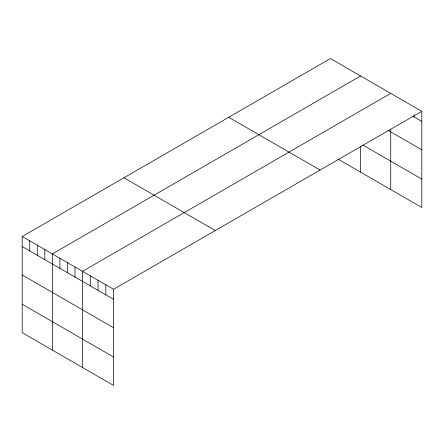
<?xml version="1.0" encoding="UTF-8"?>
<svg xmlns="http://www.w3.org/2000/svg" width="444" height="444" viewBox="0 0 444 444"><rect width="100%" height="100%" fill="white"/><g stroke="black" fill="none" stroke-linecap="round" stroke-linejoin="round"><path stroke-width="0.67" d="M421.8 111.322L113.581 289.266L113.581 385.436L22.2 332.678L22.2 236.508L330.419 58.564L421.8 111.322L421.8 207.492L337.956 159.085M360.572 75.974L52.359 253.918L52.359 350.088M390.731 93.384L82.512 271.328L82.512 367.499M412.837 116.211L421.8 121.39M387.828 130.192L421.8 149.8M362.892 145.066L421.8 179.076M228.704 117.283L320.091 170.041M123.909 177.789L215.296 230.547M22.2 236.508L113.581 289.266M22.2 246.575L113.581 299.334M22.2 274.991L113.581 327.75M22.2 304.268L113.581 357.026M414.03 114.891L414.03 116.905M390.731 129.16L390.731 189.555M360.572 146.437L360.572 172.144M105.816 284.782L105.816 294.849M98.046 280.297L98.046 290.365M90.282 275.813L90.282 285.881M74.975 266.977L74.975 277.045M67.433 262.626L67.433 272.694M59.896 258.275L59.896 268.343M44.816 249.567L44.816 259.635M37.279 245.216L37.279 255.283M29.737 240.864L29.737 250.932"/></g></svg>
